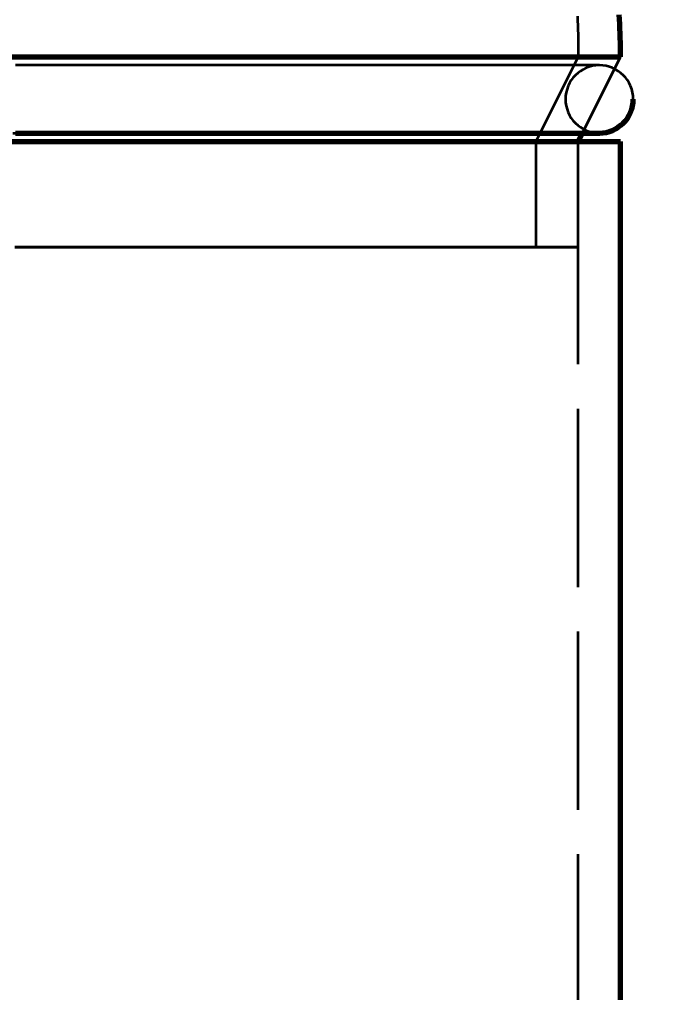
# Model space of a CAD drawing. Header units: millimetres. Extents: x 0 to 1554, y 0 to 420.
# Drawn here: x 142.27 to 156.51, y 312.45 to 334.29 of the extents above; entities that cross this region are included whole.
import ezdxf

# ---------------------------------------------------------------- set-up
doc = ezdxf.new("R2010")
doc.units = ezdxf.units.MM
doc.linetypes.add('IRAM-E-TRAZOS', pattern=[5, 4, -1])
for name, color, linetype, lineweight in [('01-VISIBLE', 7, 'CONTINUOUS', 70), ('02-OCULTA', 4, 'IRAM-E-TRAZOS', 35), ('04-COTA', 3, 'CONTINUOUS', 18)]:
    doc.layers.add(name, color=color, linetype=linetype, lineweight=lineweight)
doc.styles.add('ISO3098', font='isocpeur.ttf')
doc.dimstyles.new('FLAMA-IRAM', dxfattribs={"dimtxt": 3.5, "dimasz": 3.5, "dimexe": 2, "dimexo": 1.5, "dimgap": 1, "dimtad": 1, "dimdec": 1, "dimtxsty": 'ISO3098', "dimblk": 'IRAM_FLECHA', "dimblk1": 'IRAM_FLECHA', "dimblk2": 'IRAM_FLECHA', "dimcen": 2.5, "dimclrd": 256, "dimclre": 256, "dimclrt": 256, "dimazin": 3, "dimtfac": 1, "dimtmove": 0, "dimatfit": 3, "dimlwd": 18, "dimlwe": 18})

# ---------------------------------------------------------------- blocks, each defined once
blk = doc.blocks.new('IRAM_FLECHA')
blk.add_solid([(0, 0), (-1, 0.125), (-1, -0.125)])

msp = doc.modelspace()

# ---------------------------------------------------------------- linework, layer by layer
at = {"layer": '01-VISIBLE'}
for p, q in [((154.8, 331.552), (154.895, 331.742)), ((155.75, 151.552), (155.75, 331.552))]:
    msp.add_line(p, q, dxfattribs=at)
for points in [[(155.75, 333.452), (155.75, 333.557), (155.748, 333.662), (155.747, 333.766), (155.744, 333.871), (155.741, 333.976), (155.736, 334.081), (155.731, 334.186), (155.726, 334.29), (155.719, 334.395)], [(142.1, 333.452), (142.295, 333.452), (142.49, 333.452), (142.685, 333.452), (142.88, 333.452), (143.075, 333.452), (143.27, 333.452), (143.465, 333.452), (143.66, 333.452), (143.855, 333.452), (144.05, 333.452), (144.245, 333.452), (144.44, 333.452), (144.635, 333.452), (144.83, 333.452), (145.025, 333.452), (145.22, 333.452), (145.415, 333.452), (145.61, 333.452), (145.805, 333.452), (146, 333.452), (146.195, 333.452), (146.39, 333.452), (146.585, 333.452), (146.78, 333.452), (146.975, 333.452), (147.17, 333.452), (147.365, 333.452), (147.56, 333.452), (147.755, 333.452), (147.95, 333.452), (148.145, 333.452), (148.34, 333.452), (148.535, 333.452), (148.73, 333.452), (148.925, 333.452), (149.12, 333.452), (149.315, 333.452), (149.51, 333.452), (149.705, 333.452), (149.9, 333.452), (150.095, 333.452), (150.29, 333.452), (150.485, 333.452), (150.68, 333.452), (150.875, 333.452), (151.07, 333.452), (151.265, 333.452), (151.46, 333.452), (151.655, 333.452), (151.85, 333.452), (152.045, 333.452), (152.24, 333.452), (152.435, 333.452), (152.63, 333.452), (152.825, 333.452), (153.02, 333.452), (153.215, 333.452), (153.41, 333.452), (153.605, 333.452), (153.8, 333.452), (153.995, 333.452), (154.19, 333.452), (154.385, 333.452), (154.58, 333.452), (154.775, 333.452), (154.97, 333.452), (155.165, 333.452), (155.36, 333.452), (155.555, 333.452), (155.75, 333.452)], [(142.177, 331.742), (142.369, 331.742), (142.562, 331.742), (142.754, 331.742), (142.947, 331.742), (143.14, 331.742), (143.332, 331.742), (143.525, 331.742), (143.718, 331.742), (143.91, 331.742), (144.103, 331.742), (144.295, 331.742), (144.488, 331.742), (144.681, 331.742), (144.873, 331.742), (145.066, 331.742), (145.258, 331.742), (145.451, 331.742), (145.644, 331.742), (145.836, 331.742), (146.029, 331.742), (146.222, 331.742), (146.414, 331.742), (146.607, 331.742), (146.799, 331.742), (146.992, 331.742), (147.185, 331.742), (147.377, 331.742), (147.57, 331.742), (147.763, 331.742), (147.955, 331.742), (148.148, 331.742), (148.34, 331.742), (148.533, 331.742), (148.726, 331.742), (148.918, 331.742), (149.111, 331.742), (149.304, 331.742), (149.496, 331.742), (149.689, 331.742), (149.881, 331.742), (150.074, 331.742), (150.267, 331.742), (150.459, 331.742), (150.652, 331.742), (150.845, 331.742), (151.037, 331.742), (151.23, 331.742), (151.423, 331.742), (151.615, 331.742), (151.808, 331.742), (152, 331.742), (152.193, 331.742), (152.386, 331.742), (152.578, 331.742), (152.771, 331.742), (152.963, 331.742), (153.156, 331.742), (153.349, 331.742), (153.541, 331.742), (153.734, 331.742), (153.927, 331.742), (154.119, 331.742), (154.312, 331.742), (154.505, 331.742), (154.697, 331.742), (154.89, 331.742), (155.082, 331.742), (155.275, 331.742)], [(154.895, 331.742), (154.958, 331.742), (155.022, 331.742), (155.085, 331.742), (155.148, 331.742), (155.212, 331.742), (155.275, 331.742)], [(142.1, 331.552), (142.295, 331.552), (142.49, 331.552), (142.685, 331.552), (142.88, 331.552), (143.075, 331.552), (143.27, 331.552), (143.465, 331.552), (143.66, 331.552), (143.855, 331.552), (144.05, 331.552), (144.245, 331.552), (144.44, 331.552), (144.635, 331.552), (144.83, 331.552), (145.025, 331.552), (145.22, 331.552), (145.415, 331.552), (145.61, 331.552), (145.805, 331.552), (146, 331.552), (146.195, 331.552), (146.39, 331.552), (146.585, 331.552), (146.78, 331.552), (146.975, 331.552), (147.17, 331.552), (147.365, 331.552), (147.56, 331.552), (147.755, 331.552), (147.95, 331.552), (148.145, 331.552), (148.34, 331.552), (148.535, 331.552), (148.73, 331.552), (148.925, 331.552), (149.12, 331.552), (149.315, 331.552), (149.51, 331.552), (149.705, 331.552), (149.9, 331.552), (150.095, 331.552), (150.29, 331.552), (150.485, 331.552), (150.68, 331.552), (150.875, 331.552), (151.07, 331.552), (151.265, 331.552), (151.46, 331.552), (151.655, 331.552), (151.85, 331.552), (152.045, 331.552), (152.24, 331.552), (152.435, 331.552), (152.63, 331.552), (152.825, 331.552), (153.02, 331.552), (153.215, 331.552), (153.41, 331.552), (153.605, 331.552), (153.8, 331.552), (153.995, 331.552), (154.19, 331.552), (154.385, 331.552), (154.58, 331.552), (154.775, 331.552), (154.97, 331.552), (155.165, 331.552), (155.36, 331.552), (155.555, 331.552), (155.75, 331.552)]]:
    msp.add_lwpolyline(points, dxfattribs=at)
msp.add_arc((155.275, 332.502), 0.76, -90, 0, dxfattribs=at)
at = {"layer": '02-OCULTA'}
for p, q in [((154.8, 333.452), (153.85, 331.552)), ((154.895, 331.742), (155.75, 333.452)), ((153.85, 331.552), (153.85, 329.177)), ((154.8, 151.552), (154.8, 331.552)), ((154.8, 329.177), (154.8, 331.552))]:
    msp.add_line(p, q, dxfattribs=at)
for points in [[(154.782, 334.362), (154.787, 334.261), (154.791, 334.16), (154.793, 334.059), (154.796, 333.958), (154.797, 333.857), (154.799, 333.755), (154.799, 333.654), (154.8, 333.553), (154.8, 333.452)], [(155.75, 333.452), (155.555, 333.452), (155.36, 333.452), (155.165, 333.452), (154.97, 333.452), (154.775, 333.452), (154.58, 333.452), (154.385, 333.452), (154.19, 333.452), (153.995, 333.452), (153.8, 333.452), (153.605, 333.452), (153.41, 333.452), (153.215, 333.452), (153.02, 333.452), (152.825, 333.452), (152.63, 333.452), (152.435, 333.452), (152.24, 333.452), (152.045, 333.452), (151.85, 333.452), (151.655, 333.452), (151.46, 333.452), (151.265, 333.452), (151.07, 333.452), (150.875, 333.452), (150.68, 333.452), (150.485, 333.452), (150.29, 333.452), (150.095, 333.452), (149.9, 333.452), (149.705, 333.452), (149.51, 333.452), (149.315, 333.452), (149.12, 333.452), (148.925, 333.452), (148.73, 333.452), (148.535, 333.452), (148.34, 333.452), (148.145, 333.452), (147.95, 333.452), (147.755, 333.452), (147.56, 333.452), (147.365, 333.452), (147.17, 333.452), (146.975, 333.452), (146.78, 333.452), (146.585, 333.452), (146.39, 333.452), (146.195, 333.452), (146, 333.452), (145.805, 333.452), (145.61, 333.452), (145.415, 333.452), (145.22, 333.452), (145.025, 333.452), (144.83, 333.452), (144.635, 333.452), (144.44, 333.452), (144.245, 333.452), (144.05, 333.452), (143.855, 333.452), (143.66, 333.452), (143.465, 333.452), (143.27, 333.452), (143.075, 333.452), (142.88, 333.452), (142.685, 333.452), (142.49, 333.452), (142.295, 333.452), (142.1, 333.452)], [(154.8, 333.452), (154.61, 333.452), (154.419, 333.452), (154.229, 333.452), (154.039, 333.452), (153.849, 333.452), (153.659, 333.452), (153.468, 333.452), (153.278, 333.452), (153.088, 333.452), (152.897, 333.452), (152.707, 333.452), (152.517, 333.452), (152.327, 333.452), (152.136, 333.452), (151.946, 333.452), (151.756, 333.452), (151.566, 333.452), (151.375, 333.452), (151.185, 333.452), (150.995, 333.452), (150.805, 333.452), (150.614, 333.452), (150.424, 333.452), (150.234, 333.452), (150.044, 333.452), (149.853, 333.452), (149.663, 333.452), (149.473, 333.452), (149.283, 333.452), (149.093, 333.452), (148.902, 333.452), (148.712, 333.452), (148.522, 333.452), (148.332, 333.452), (148.141, 333.452), (147.951, 333.452), (147.761, 333.452), (147.571, 333.452), (147.38, 333.452), (147.19, 333.452), (147, 333.452), (146.809, 333.452), (146.619, 333.452), (146.429, 333.452), (146.239, 333.452), (146.048, 333.452), (145.858, 333.452), (145.668, 333.452), (145.478, 333.452), (145.287, 333.452), (145.097, 333.452), (144.907, 333.452), (144.717, 333.452), (144.526, 333.452), (144.336, 333.452), (144.146, 333.452), (143.956, 333.452), (143.765, 333.452), (143.575, 333.452), (143.385, 333.452), (143.195, 333.452), (143.004, 333.452), (142.814, 333.452), (142.624, 333.452), (142.434, 333.452), (142.243, 333.452)], [(142.243, 333.452), (142.434, 333.452), (142.624, 333.452), (142.814, 333.452), (143.004, 333.452), (143.195, 333.452), (143.385, 333.452), (143.575, 333.452), (143.765, 333.452), (143.956, 333.452), (144.146, 333.452), (144.336, 333.452), (144.526, 333.452), (144.717, 333.452), (144.907, 333.452), (145.097, 333.452), (145.287, 333.452), (145.478, 333.452), (145.668, 333.452), (145.858, 333.452), (146.048, 333.452), (146.239, 333.452), (146.429, 333.452), (146.619, 333.452), (146.809, 333.452), (147, 333.452), (147.19, 333.452), (147.38, 333.452), (147.571, 333.452), (147.761, 333.452), (147.951, 333.452), (148.141, 333.452), (148.332, 333.452), (148.522, 333.452), (148.712, 333.452), (148.902, 333.452), (149.093, 333.452), (149.283, 333.452), (149.473, 333.452), (149.663, 333.452), (149.853, 333.452), (150.044, 333.452), (150.234, 333.452), (150.424, 333.452), (150.614, 333.452), (150.805, 333.452), (150.995, 333.452), (151.185, 333.452), (151.375, 333.452), (151.566, 333.452), (151.756, 333.452), (151.946, 333.452), (152.136, 333.452), (152.327, 333.452), (152.517, 333.452), (152.707, 333.452), (152.897, 333.452), (153.088, 333.452), (153.278, 333.452), (153.468, 333.452), (153.659, 333.452), (153.849, 333.452), (154.039, 333.452), (154.229, 333.452), (154.419, 333.452), (154.61, 333.452), (154.8, 333.452)], [(155.275, 333.262), (155.082, 333.262), (154.89, 333.262), (154.697, 333.262), (154.505, 333.262), (154.312, 333.262), (154.119, 333.262), (153.927, 333.262), (153.734, 333.262), (153.542, 333.262), (153.349, 333.262), (153.156, 333.262), (152.964, 333.262), (152.771, 333.262), (152.578, 333.262), (152.386, 333.262), (152.193, 333.262), (152, 333.262), (151.808, 333.262), (151.615, 333.262), (151.423, 333.262), (151.23, 333.262), (151.037, 333.262), (150.845, 333.262), (150.652, 333.262), (150.459, 333.262), (150.267, 333.262), (150.074, 333.262), (149.881, 333.262), (149.689, 333.262), (149.496, 333.262), (149.304, 333.262), (149.111, 333.262), (148.918, 333.262), (148.726, 333.262), (148.533, 333.262), (148.34, 333.262), (148.148, 333.262), (147.955, 333.262), (147.763, 333.262), (147.57, 333.262), (147.377, 333.262), (147.185, 333.262), (146.992, 333.262), (146.799, 333.262), (146.607, 333.262), (146.414, 333.262), (146.222, 333.262), (146.029, 333.262), (145.836, 333.262), (145.644, 333.262), (145.451, 333.262), (145.258, 333.262), (145.066, 333.262), (144.873, 333.262), (144.681, 333.262), (144.488, 333.262), (144.295, 333.262), (144.103, 333.262), (143.91, 333.262), (143.718, 333.262), (143.525, 333.262), (143.332, 333.262), (143.14, 333.262), (142.947, 333.262), (142.754, 333.262), (142.562, 333.262), (142.369, 333.262), (142.177, 333.262)], [(155.275, 333.262), (155.082, 333.262), (154.89, 333.262), (154.697, 333.262), (154.505, 333.262), (154.312, 333.262), (154.119, 333.262), (153.927, 333.262), (153.734, 333.262), (153.542, 333.262), (153.349, 333.262), (153.156, 333.262), (152.964, 333.262), (152.771, 333.262), (152.578, 333.262), (152.386, 333.262), (152.193, 333.262), (152, 333.262), (151.808, 333.262), (151.615, 333.262), (151.423, 333.262), (151.23, 333.262), (151.037, 333.262), (150.845, 333.262), (150.652, 333.262), (150.459, 333.262), (150.267, 333.262), (150.074, 333.262), (149.881, 333.262), (149.689, 333.262), (149.496, 333.262), (149.304, 333.262), (149.111, 333.262), (148.918, 333.262), (148.726, 333.262), (148.533, 333.262), (148.34, 333.262), (148.148, 333.262), (147.955, 333.262), (147.763, 333.262), (147.57, 333.262), (147.377, 333.262), (147.185, 333.262), (146.992, 333.262), (146.799, 333.262), (146.607, 333.262), (146.414, 333.262), (146.222, 333.262), (146.029, 333.262), (145.836, 333.262), (145.644, 333.262), (145.451, 333.262), (145.258, 333.262), (145.066, 333.262), (144.873, 333.262), (144.681, 333.262), (144.488, 333.262), (144.295, 333.262), (144.103, 333.262), (143.91, 333.262), (143.718, 333.262), (143.525, 333.262), (143.332, 333.262), (143.14, 333.262), (142.947, 333.262), (142.754, 333.262), (142.562, 333.262), (142.369, 333.262), (142.177, 333.262)], [(142.116, 331.742), (142.307, 331.742), (142.498, 331.742), (142.689, 331.742), (142.879, 331.742), (143.07, 331.742), (143.261, 331.742), (143.452, 331.742), (143.642, 331.742), (143.833, 331.742), (144.024, 331.742), (144.214, 331.742), (144.405, 331.742), (144.596, 331.742), (144.787, 331.742), (144.977, 331.742), (145.168, 331.742), (145.359, 331.742), (145.549, 331.742), (145.74, 331.742), (145.931, 331.742), (146.122, 331.742), (146.312, 331.742), (146.503, 331.742), (146.694, 331.742), (146.885, 331.742), (147.075, 331.742), (147.266, 331.742), (147.457, 331.742), (147.647, 331.742), (147.838, 331.742), (148.029, 331.742), (148.22, 331.742), (148.41, 331.742), (148.601, 331.742), (148.792, 331.742), (148.983, 331.742), (149.173, 331.742), (149.364, 331.742), (149.555, 331.742), (149.745, 331.742), (149.936, 331.742), (150.127, 331.742), (150.318, 331.742), (150.508, 331.742), (150.699, 331.742), (150.89, 331.742), (151.081, 331.742), (151.271, 331.742), (151.462, 331.742), (151.653, 331.742), (151.843, 331.742), (152.034, 331.742), (152.225, 331.742), (152.416, 331.742), (152.606, 331.742), (152.797, 331.742), (152.988, 331.742), (153.178, 331.742), (153.369, 331.742), (153.56, 331.742), (153.751, 331.742), (153.941, 331.742), (154.132, 331.742), (154.323, 331.742), (154.514, 331.742), (154.704, 331.742), (154.895, 331.742)], [(155.75, 331.552), (155.555, 331.552), (155.36, 331.552), (155.165, 331.552), (154.97, 331.552), (154.775, 331.552), (154.58, 331.552), (154.385, 331.552), (154.19, 331.552), (153.995, 331.552), (153.8, 331.552), (153.605, 331.552), (153.41, 331.552), (153.215, 331.552), (153.02, 331.552), (152.825, 331.552), (152.63, 331.552), (152.435, 331.552), (152.24, 331.552), (152.045, 331.552), (151.85, 331.552), (151.655, 331.552), (151.46, 331.552), (151.265, 331.552), (151.07, 331.552), (150.875, 331.552), (150.68, 331.552), (150.485, 331.552), (150.29, 331.552), (150.095, 331.552), (149.9, 331.552), (149.705, 331.552), (149.51, 331.552), (149.315, 331.552), (149.12, 331.552), (148.925, 331.552), (148.73, 331.552), (148.535, 331.552), (148.34, 331.552), (148.145, 331.552), (147.95, 331.552), (147.755, 331.552), (147.56, 331.552), (147.365, 331.552), (147.17, 331.552), (146.975, 331.552), (146.78, 331.552), (146.585, 331.552), (146.39, 331.552), (146.195, 331.552), (146, 331.552), (145.805, 331.552), (145.61, 331.552), (145.415, 331.552), (145.22, 331.552), (145.025, 331.552), (144.83, 331.552), (144.635, 331.552), (144.44, 331.552), (144.245, 331.552), (144.05, 331.552), (143.855, 331.552), (143.66, 331.552), (143.465, 331.552), (143.27, 331.552), (143.075, 331.552), (142.88, 331.552), (142.685, 331.552), (142.49, 331.552), (142.295, 331.552), (142.1, 331.552)], [(153.85, 331.552), (153.665, 331.552), (153.479, 331.552), (153.293, 331.552), (153.108, 331.552), (152.922, 331.552), (152.737, 331.552), (152.551, 331.552), (152.366, 331.552), (152.18, 331.552), (151.995, 331.552), (151.809, 331.552), (151.624, 331.552), (151.438, 331.552), (151.253, 331.552), (151.067, 331.552), (150.882, 331.552), (150.696, 331.552), (150.511, 331.552), (150.325, 331.552), (150.14, 331.552), (149.954, 331.552), (149.769, 331.552), (149.584, 331.552), (149.398, 331.552), (149.212, 331.552), (149.027, 331.552), (148.841, 331.552), (148.656, 331.552), (148.47, 331.552), (148.285, 331.552), (148.1, 331.552), (147.914, 331.552), (147.728, 331.552), (147.543, 331.552), (147.357, 331.552), (147.172, 331.552), (146.986, 331.552), (146.801, 331.552), (146.615, 331.552), (146.43, 331.552), (146.244, 331.552), (146.059, 331.552), (145.874, 331.552), (145.688, 331.552), (145.502, 331.552), (145.317, 331.552), (145.131, 331.552), (144.946, 331.552), (144.76, 331.552), (144.575, 331.552), (144.389, 331.552), (144.204, 331.552), (144.019, 331.552), (143.833, 331.552), (143.648, 331.552), (143.462, 331.552), (143.276, 331.552), (143.091, 331.552), (142.905, 331.552), (142.72, 331.552), (142.534, 331.552), (142.349, 331.552), (142.163, 331.552)], [(142.163, 331.552), (142.349, 331.552), (142.534, 331.552), (142.72, 331.552), (142.905, 331.552), (143.091, 331.552), (143.276, 331.552), (143.462, 331.552), (143.648, 331.552), (143.833, 331.552), (144.019, 331.552), (144.204, 331.552), (144.389, 331.552), (144.575, 331.552), (144.76, 331.552), (144.946, 331.552), (145.131, 331.552), (145.317, 331.552), (145.502, 331.552), (145.688, 331.552), (145.874, 331.552), (146.059, 331.552), (146.244, 331.552), (146.43, 331.552), (146.615, 331.552), (146.801, 331.552), (146.986, 331.552), (147.172, 331.552), (147.357, 331.552), (147.543, 331.552), (147.728, 331.552), (147.914, 331.552), (148.1, 331.552), (148.285, 331.552), (148.47, 331.552), (148.656, 331.552), (148.841, 331.552), (149.027, 331.552), (149.212, 331.552), (149.398, 331.552), (149.584, 331.552), (149.769, 331.552), (149.954, 331.552), (150.14, 331.552), (150.325, 331.552), (150.511, 331.552), (150.696, 331.552), (150.882, 331.552), (151.067, 331.552), (151.253, 331.552), (151.438, 331.552), (151.624, 331.552), (151.809, 331.552), (151.995, 331.552), (152.18, 331.552), (152.366, 331.552), (152.551, 331.552), (152.737, 331.552), (152.922, 331.552), (153.108, 331.552), (153.293, 331.552), (153.479, 331.552), (153.665, 331.552), (153.85, 331.552)], [(154.8, 331.552), (154.61, 331.552), (154.419, 331.552), (154.229, 331.552), (154.039, 331.552), (153.849, 331.552), (153.659, 331.552), (153.468, 331.552), (153.278, 331.552), (153.088, 331.552), (152.897, 331.552), (152.707, 331.552), (152.517, 331.552), (152.327, 331.552), (152.136, 331.552), (151.946, 331.552), (151.756, 331.552), (151.566, 331.552), (151.375, 331.552), (151.185, 331.552), (150.995, 331.552), (150.805, 331.552), (150.614, 331.552), (150.424, 331.552), (150.234, 331.552), (150.044, 331.552), (149.853, 331.552), (149.663, 331.552), (149.473, 331.552), (149.283, 331.552), (149.093, 331.552), (148.902, 331.552), (148.712, 331.552), (148.522, 331.552), (148.332, 331.552), (148.141, 331.552), (147.951, 331.552), (147.761, 331.552), (147.571, 331.552), (147.38, 331.552), (147.19, 331.552), (147, 331.552), (146.809, 331.552), (146.619, 331.552), (146.429, 331.552), (146.239, 331.552), (146.048, 331.552), (145.858, 331.552), (145.668, 331.552), (145.478, 331.552), (145.287, 331.552), (145.097, 331.552), (144.907, 331.552), (144.717, 331.552), (144.526, 331.552), (144.336, 331.552), (144.146, 331.552), (143.956, 331.552), (143.765, 331.552), (143.575, 331.552), (143.385, 331.552), (143.195, 331.552), (143.004, 331.552), (142.814, 331.552), (142.624, 331.552), (142.434, 331.552), (142.243, 331.552)], [(142.243, 331.552), (142.434, 331.552), (142.624, 331.552), (142.814, 331.552), (143.004, 331.552), (143.195, 331.552), (143.385, 331.552), (143.575, 331.552), (143.765, 331.552), (143.956, 331.552), (144.146, 331.552), (144.336, 331.552), (144.526, 331.552), (144.717, 331.552), (144.907, 331.552), (145.097, 331.552), (145.287, 331.552), (145.478, 331.552), (145.668, 331.552), (145.858, 331.552), (146.048, 331.552), (146.239, 331.552), (146.429, 331.552), (146.619, 331.552), (146.809, 331.552), (147, 331.552), (147.19, 331.552), (147.38, 331.552), (147.571, 331.552), (147.761, 331.552), (147.951, 331.552), (148.141, 331.552), (148.332, 331.552), (148.522, 331.552), (148.712, 331.552), (148.902, 331.552), (149.093, 331.552), (149.283, 331.552), (149.473, 331.552), (149.663, 331.552), (149.853, 331.552), (150.044, 331.552), (150.234, 331.552), (150.424, 331.552), (150.614, 331.552), (150.805, 331.552), (150.995, 331.552), (151.185, 331.552), (151.375, 331.552), (151.566, 331.552), (151.756, 331.552), (151.946, 331.552), (152.136, 331.552), (152.327, 331.552), (152.517, 331.552), (152.707, 331.552), (152.897, 331.552), (153.088, 331.552), (153.278, 331.552), (153.468, 331.552), (153.659, 331.552), (153.849, 331.552), (154.039, 331.552), (154.229, 331.552), (154.419, 331.552), (154.61, 331.552), (154.8, 331.552)], [(154.8, 331.552), (154.61, 331.552), (154.419, 331.552), (154.229, 331.552), (154.039, 331.552), (153.849, 331.552), (153.659, 331.552), (153.468, 331.552), (153.278, 331.552), (153.088, 331.552), (152.897, 331.552), (152.707, 331.552), (152.517, 331.552), (152.327, 331.552), (152.136, 331.552), (151.946, 331.552), (151.756, 331.552), (151.566, 331.552), (151.375, 331.552), (151.185, 331.552), (150.995, 331.552), (150.805, 331.552), (150.614, 331.552), (150.424, 331.552), (150.234, 331.552), (150.044, 331.552), (149.853, 331.552), (149.663, 331.552), (149.473, 331.552), (149.283, 331.552), (149.093, 331.552), (148.902, 331.552), (148.712, 331.552), (148.522, 331.552), (148.332, 331.552), (148.141, 331.552), (147.951, 331.552), (147.761, 331.552), (147.571, 331.552), (147.38, 331.552), (147.19, 331.552), (147, 331.552), (146.809, 331.552), (146.619, 331.552), (146.429, 331.552), (146.239, 331.552), (146.048, 331.552), (145.858, 331.552), (145.668, 331.552), (145.478, 331.552), (145.287, 331.552), (145.097, 331.552), (144.907, 331.552), (144.717, 331.552), (144.526, 331.552), (144.336, 331.552), (144.146, 331.552), (143.956, 331.552), (143.765, 331.552), (143.575, 331.552), (143.385, 331.552), (143.195, 331.552), (143.004, 331.552), (142.814, 331.552), (142.624, 331.552), (142.434, 331.552), (142.243, 331.552)], [(142.243, 331.552), (142.434, 331.552), (142.624, 331.552), (142.814, 331.552), (143.004, 331.552), (143.195, 331.552), (143.385, 331.552), (143.575, 331.552), (143.765, 331.552), (143.956, 331.552), (144.146, 331.552), (144.336, 331.552), (144.526, 331.552), (144.717, 331.552), (144.907, 331.552), (145.097, 331.552), (145.287, 331.552), (145.478, 331.552), (145.668, 331.552), (145.858, 331.552), (146.048, 331.552), (146.239, 331.552), (146.429, 331.552), (146.619, 331.552), (146.809, 331.552), (147, 331.552), (147.19, 331.552), (147.38, 331.552), (147.571, 331.552), (147.761, 331.552), (147.951, 331.552), (148.141, 331.552), (148.332, 331.552), (148.522, 331.552), (148.712, 331.552), (148.902, 331.552), (149.093, 331.552), (149.283, 331.552), (149.473, 331.552), (149.663, 331.552), (149.853, 331.552), (150.044, 331.552), (150.234, 331.552), (150.424, 331.552), (150.614, 331.552), (150.805, 331.552), (150.995, 331.552), (151.185, 331.552), (151.375, 331.552), (151.566, 331.552), (151.756, 331.552), (151.946, 331.552), (152.136, 331.552), (152.327, 331.552), (152.517, 331.552), (152.707, 331.552), (152.897, 331.552), (153.088, 331.552), (153.278, 331.552), (153.468, 331.552), (153.659, 331.552), (153.849, 331.552), (154.039, 331.552), (154.229, 331.552), (154.419, 331.552), (154.61, 331.552), (154.8, 331.552)], [(153.85, 329.177), (153.665, 329.177), (153.479, 329.177), (153.293, 329.177), (153.108, 329.177), (152.922, 329.177), (152.737, 329.177), (152.551, 329.177), (152.366, 329.177), (152.18, 329.177), (151.995, 329.177), (151.809, 329.177), (151.624, 329.177), (151.438, 329.177), (151.253, 329.177), (151.067, 329.177), (150.882, 329.177), (150.696, 329.177), (150.511, 329.177), (150.325, 329.177), (150.14, 329.177), (149.954, 329.177), (149.769, 329.177), (149.584, 329.177), (149.398, 329.177), (149.212, 329.177), (149.027, 329.177), (148.841, 329.177), (148.656, 329.177), (148.47, 329.177), (148.285, 329.177), (148.1, 329.177), (147.914, 329.177), (147.728, 329.177), (147.543, 329.177), (147.357, 329.177), (147.172, 329.177), (146.986, 329.177), (146.801, 329.177), (146.615, 329.177), (146.43, 329.177), (146.244, 329.177), (146.059, 329.177), (145.874, 329.177), (145.688, 329.177), (145.502, 329.177), (145.317, 329.177), (145.131, 329.177), (144.946, 329.177), (144.76, 329.177), (144.575, 329.177), (144.389, 329.177), (144.204, 329.177), (144.019, 329.177), (143.833, 329.177), (143.648, 329.177), (143.462, 329.177), (143.276, 329.177), (143.091, 329.177), (142.905, 329.177), (142.72, 329.177), (142.534, 329.177), (142.349, 329.177), (142.163, 329.177)], [(142.163, 329.177), (142.349, 329.177), (142.534, 329.177), (142.72, 329.177), (142.905, 329.177), (143.091, 329.177), (143.276, 329.177), (143.462, 329.177), (143.648, 329.177), (143.833, 329.177), (144.019, 329.177), (144.204, 329.177), (144.389, 329.177), (144.575, 329.177), (144.76, 329.177), (144.946, 329.177), (145.131, 329.177), (145.317, 329.177), (145.502, 329.177), (145.688, 329.177), (145.874, 329.177), (146.059, 329.177), (146.244, 329.177), (146.43, 329.177), (146.615, 329.177), (146.801, 329.177), (146.986, 329.177), (147.172, 329.177), (147.357, 329.177), (147.543, 329.177), (147.728, 329.177), (147.914, 329.177), (148.1, 329.177), (148.285, 329.177), (148.47, 329.177), (148.656, 329.177), (148.841, 329.177), (149.027, 329.177), (149.212, 329.177), (149.398, 329.177), (149.584, 329.177), (149.769, 329.177), (149.954, 329.177), (150.14, 329.177), (150.325, 329.177), (150.511, 329.177), (150.696, 329.177), (150.882, 329.177), (151.067, 329.177), (151.253, 329.177), (151.438, 329.177), (151.624, 329.177), (151.809, 329.177), (151.995, 329.177), (152.18, 329.177), (152.366, 329.177), (152.551, 329.177), (152.737, 329.177), (152.922, 329.177), (153.108, 329.177), (153.293, 329.177), (153.479, 329.177), (153.665, 329.177), (153.85, 329.177)], [(154.8, 329.177), (154.61, 329.177), (154.419, 329.177), (154.229, 329.177), (154.039, 329.177), (153.849, 329.177), (153.659, 329.177), (153.468, 329.177), (153.278, 329.177), (153.088, 329.177), (152.897, 329.177), (152.707, 329.177), (152.517, 329.177), (152.327, 329.177), (152.136, 329.177), (151.946, 329.177), (151.756, 329.177), (151.566, 329.177), (151.375, 329.177), (151.185, 329.177), (150.995, 329.177), (150.805, 329.177), (150.614, 329.177), (150.424, 329.177), (150.234, 329.177), (150.044, 329.177), (149.853, 329.177), (149.663, 329.177), (149.473, 329.177), (149.283, 329.177), (149.093, 329.177), (148.902, 329.177), (148.712, 329.177), (148.522, 329.177), (148.332, 329.177), (148.141, 329.177), (147.951, 329.177), (147.761, 329.177), (147.571, 329.177), (147.38, 329.177), (147.19, 329.177), (147, 329.177), (146.809, 329.177), (146.619, 329.177), (146.429, 329.177), (146.239, 329.177), (146.048, 329.177), (145.858, 329.177), (145.668, 329.177), (145.478, 329.177), (145.287, 329.177), (145.097, 329.177), (144.907, 329.177), (144.717, 329.177), (144.526, 329.177), (144.336, 329.177), (144.146, 329.177), (143.956, 329.177), (143.765, 329.177), (143.575, 329.177), (143.385, 329.177), (143.195, 329.177), (143.004, 329.177), (142.814, 329.177), (142.624, 329.177), (142.434, 329.177), (142.243, 329.177)], [(142.243, 329.177), (142.434, 329.177), (142.624, 329.177), (142.814, 329.177), (143.004, 329.177), (143.195, 329.177), (143.385, 329.177), (143.575, 329.177), (143.765, 329.177), (143.956, 329.177), (144.146, 329.177), (144.336, 329.177), (144.526, 329.177), (144.717, 329.177), (144.907, 329.177), (145.097, 329.177), (145.287, 329.177), (145.478, 329.177), (145.668, 329.177), (145.858, 329.177), (146.048, 329.177), (146.239, 329.177), (146.429, 329.177), (146.619, 329.177), (146.809, 329.177), (147, 329.177), (147.19, 329.177), (147.38, 329.177), (147.571, 329.177), (147.761, 329.177), (147.951, 329.177), (148.141, 329.177), (148.332, 329.177), (148.522, 329.177), (148.712, 329.177), (148.902, 329.177), (149.093, 329.177), (149.283, 329.177), (149.473, 329.177), (149.663, 329.177), (149.853, 329.177), (150.044, 329.177), (150.234, 329.177), (150.424, 329.177), (150.614, 329.177), (150.805, 329.177), (150.995, 329.177), (151.185, 329.177), (151.375, 329.177), (151.566, 329.177), (151.756, 329.177), (151.946, 329.177), (152.136, 329.177), (152.327, 329.177), (152.517, 329.177), (152.707, 329.177), (152.897, 329.177), (153.088, 329.177), (153.278, 329.177), (153.468, 329.177), (153.659, 329.177), (153.849, 329.177), (154.039, 329.177), (154.229, 329.177), (154.419, 329.177), (154.61, 329.177), (154.8, 329.177)]]:
    msp.add_lwpolyline(points, dxfattribs=at)
msp.add_arc((155.275, 332.502), 0.76, 0, -90, dxfattribs=at)

# ---------------------------------------------------------------- dimensions: what is measured, and where the dimension line sits
at = {"layer": '04-COTA'}
msp.add_linear_dim(base=(173.75, 151.552), p1=(155.75, 151.552), p2=(155.75, 331.552), angle=90, text='<>±2', dimstyle='FLAMA-IRAM', override={"dimlfac": 5}, dxfattribs=at).render()

doc.saveas('drawing.dxf')
